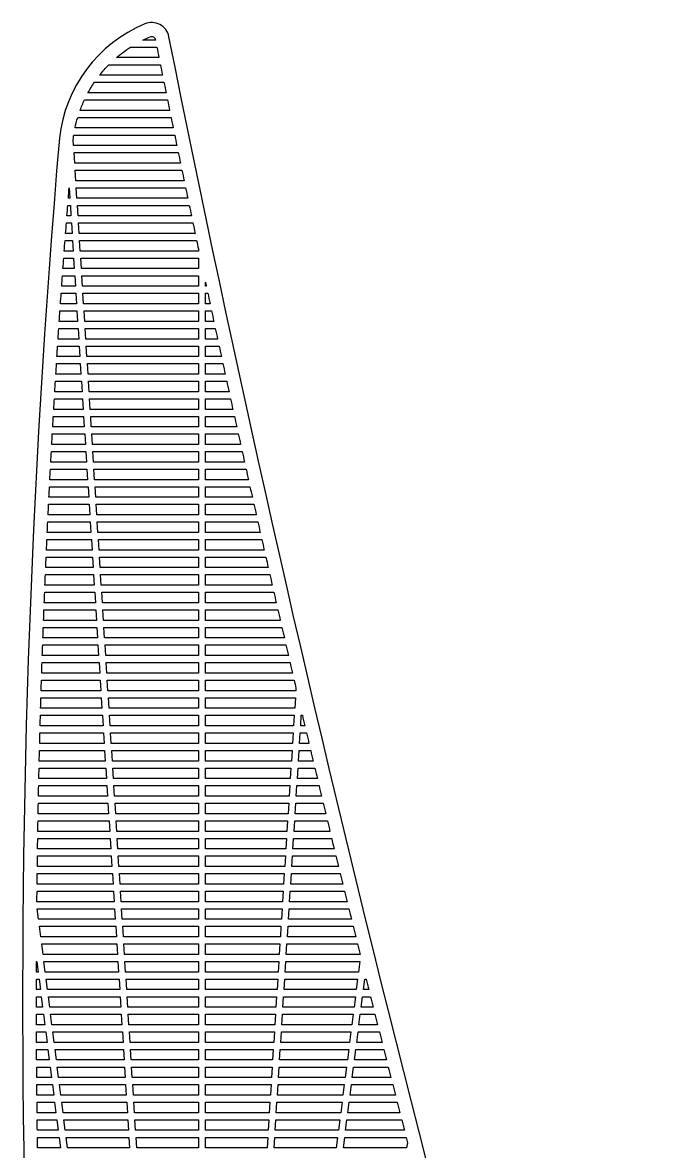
# Model space of a CAD drawing. Extents: x -1.5 to 3, y 0.6 to 16.6.
# Drawn here: x -1.53 to 3, y 8.6 to 16.62 of the extents above; entities that cross this region are included whole.
import ezdxf

# ---------------------------------------------------------------- set-up
doc = ezdxf.new("R2010")
doc.units = 0
doc.layers.get('0').update_dxf_attribs({"linetype": 'CONTINUOUS'})

msp = doc.modelspace()

# ---------------------------------------------------------------- linework, layer by layer
for points in [[(-0.5189, 0.6111), (2.5, 0.6111, 0.414214), (3, 1.1111), (3, 2.463, 0.073493), (2.9573, 2.7523, -0.023961), (-0.4928, 16.5203, 0.473762), (-0.6637, 16.6111, 0.272605), (-1.2714, 15.7981, 0.051968), (-1, 0.9748, 0.335483)], [(-0.5887, 16.4965), (-0.6771, 16.4965, -0.015737), (-0.6255, 16.52, -0.473762), (-0.5896, 16.5009, 0.000008)], [(-0.5637, 16.3715), (-0.8657, 16.3715, -0.034802), (-0.7653, 16.4465), (-0.5787, 16.4465, 0.000129)], [(-0.5385, 16.2465), (-0.9854, 16.2465, -0.027762), (-0.9192, 16.3215), (-0.5536, 16.3215, 0.000129)], [(-0.5131, 16.1215), (-1.068, 16.1215, -0.024413), (-1.022, 16.1965), (-0.5283, 16.1965, 0.000129)], [(-0.4877, 15.9965), (-1.1245, 15.9965, -0.022538), (-1.0934, 16.0715), (-0.503, 16.0715, 0.000129)], [(-0.4622, 15.8715), (-1.16, 15.8715, -0.021466), (-1.141, 15.9465), (-0.4775, 15.9465, 0.000129)], [(-0.4365, 15.7465), (-1.1701, 15.7465), (-1.1729, 15.7906, -0.008639), (-1.1689, 15.8215), (-0.4519, 15.8215, 0.000129)], [(-0.4108, 15.6215), (-1.1623, 15.6215), (-1.167, 15.6965), (-0.4262, 15.6965, 0.000129)], [(-0.3849, 15.4965), (-1.1544, 15.4965), (-1.1591, 15.5715), (-0.4004, 15.5715, 0.000129)], [(-1.2077, 15.3715, -0.000263), (-1.2016, 15.4465), (-1.2014, 15.4465), (-1.1966, 15.3715)], [(-0.3589, 15.3715), (-1.1465, 15.3715), (-1.1513, 15.4465), (-0.3745, 15.4465, 0.000129)], [(-1.2175, 15.2465, -0.000263), (-1.2116, 15.3215), (-1.1935, 15.3215), (-1.1888, 15.2465)], [(-0.3328, 15.2465), (-1.1387, 15.2465), (-1.1434, 15.3215), (-0.3485, 15.3215, 0.000129)], [(-1.2272, 15.1215, -0.000263), (-1.2214, 15.1965), (-1.1856, 15.1965), (-1.1809, 15.1215)], [(-0.3066, 15.1215), (-1.1308, 15.1215), (-1.1355, 15.1965), (-0.3223, 15.1965, 0.000129)], [(-1.2366, 14.9965, -0.000263), (-1.231, 15.0715), (-1.1778, 15.0715), (-1.173, 14.9965)], [(-0.2837, 15.0125), (-0.2837, 14.9965), (-1.1229, 14.9965), (-1.1277, 15.0715), (-0.2961, 15.0715, 0.000102)], [(-1.2458, 14.8715, -0.000263), (-1.2403, 14.9465), (-1.1699, 14.9465), (-1.1652, 14.8715)], [(-1.2548, 14.7465, -0.000263), (-1.2494, 14.8215), (-1.162, 14.8215), (-1.1573, 14.7465)], [(-0.2273, 14.7465), (-0.2337, 14.7465), (-0.2337, 14.7764, 0.000052)], [(-1.2636, 14.6215, -0.000263), (-1.2583, 14.6965), (-1.1542, 14.6965), (-1.1495, 14.6215)], [(-0.2006, 14.6215), (-0.2337, 14.6215), (-0.2337, 14.6965), (-0.2167, 14.6965, 0.000129)], [(-1.2721, 14.4965, -0.000263), (-1.267, 14.5715), (-1.1463, 14.5715), (-1.1416, 14.4965)], [(-0.1739, 14.4965), (-0.2337, 14.4965), (-0.2337, 14.5715), (-0.1899, 14.5715, 0.000129)], [(-1.2804, 14.3715, -0.000263), (-1.2755, 14.4465), (-1.1384, 14.4465), (-1.1337, 14.3715)], [(-0.147, 14.3715), (-0.2337, 14.3715), (-0.2337, 14.4465), (-0.1631, 14.4465, 0.000129)], [(-1.2885, 14.2465, -0.000263), (-1.2837, 14.3215), (-1.1306, 14.3215), (-1.1259, 14.2465)], [(-0.12, 14.2465), (-0.2337, 14.2465), (-0.2337, 14.3215), (-0.1362, 14.3215, 0.000129)], [(-1.2964, 14.1215, -0.000263), (-1.2917, 14.1965), (-1.1227, 14.1965), (-1.118, 14.1215)], [(-0.0929, 14.1215), (-0.2337, 14.1215), (-0.2337, 14.1965), (-0.1092, 14.1965, 0.000129)], [(-1.3041, 13.9965, -0.000263), (-1.2995, 14.0715), (-1.1148, 14.0715), (-1.1101, 13.9965)], [(-0.0657, 13.9965), (-0.2337, 13.9965), (-0.2337, 14.0715), (-0.082, 14.0715, 0.000129)], [(-1.3115, 13.8715, -0.000263), (-1.3071, 13.9465), (-1.107, 13.9465), (-1.1023, 13.8715)], [(-0.0383, 13.8715), (-0.2337, 13.8715), (-0.2337, 13.9465), (-0.0547, 13.9465, 0.000129)], [(-1.3188, 13.7465, -0.000263), (-1.3144, 13.8215), (-1.0991, 13.8215), (-1.0944, 13.7465)], [(-0.0109, 13.7465), (-0.2337, 13.7465), (-0.2337, 13.8215), (-0.0273, 13.8215, 0.000129)], [(-1.3258, 13.6215, -0.000263), (-1.3216, 13.6965), (-1.0913, 13.6965), (-1.0865, 13.6215)], [(0.0167, 13.6215), (-0.2337, 13.6215), (-0.2337, 13.6965), (0.0001, 13.6965, 0.000129)], [(-1.3325, 13.4965, -0.000263), (-1.3285, 13.5715), (-1.0834, 13.5715), (-1.0787, 13.4965)], [(0.0444, 13.4965), (-0.2337, 13.4965), (-0.2337, 13.5715), (0.0278, 13.5715, 0.00013)], [(-1.3391, 13.3715, -0.000263), (-1.3352, 13.4465), (-1.0755, 13.4465), (-1.0708, 13.3715)], [(0.0722, 13.3715), (-0.2337, 13.3715), (-0.2337, 13.4465), (0.0555, 13.4465, 0.00013)], [(-1.3454, 13.2465, -0.000263), (-1.3417, 13.3215), (-1.0677, 13.3215), (-1.0629, 13.2465)], [(0.1001, 13.2465), (-0.2337, 13.2465), (-0.2337, 13.3215), (0.0833, 13.3215, 0.00013)], [(-1.3516, 13.1215, -0.000263), (-1.3479, 13.1965), (-1.0598, 13.1965), (-1.0551, 13.1215)], [(0.1281, 13.1215), (-0.2337, 13.1215), (-0.2337, 13.1965), (0.1113, 13.1965, 0.00013)], [(-1.3575, 12.9965, -0.000263), (-1.354, 13.0715), (-1.0519, 13.0715), (-1.0472, 12.9965)], [(0.1562, 12.9965), (-0.2337, 12.9965), (-0.2337, 13.0715), (0.1393, 13.0715, 0.00013)], [(-1.3632, 12.8715, -0.000263), (-1.3598, 12.9465), (-1.0441, 12.9465), (-1.0393, 12.8715)], [(0.1845, 12.8715), (-0.2337, 12.8715), (-0.2337, 12.9465), (0.1675, 12.9465, 0.00013)], [(-1.3686, 12.7465, -0.000263), (-1.3654, 12.8215), (-1.0362, 12.8215), (-1.0315, 12.7465)], [(0.2128, 12.7465), (-0.2337, 12.7465), (-0.2337, 12.8215), (0.1958, 12.8215, 0.00013)], [(-1.3739, 12.6215, -0.000263), (-1.3708, 12.6965), (-1.0283, 12.6965), (-1.0236, 12.6215)], [(0.2413, 12.6215), (-0.2337, 12.6215), (-0.2337, 12.6965), (0.2242, 12.6965, 0.00013)], [(-1.3789, 12.4965, -0.000263), (-1.3759, 12.5715), (-1.0205, 12.5715), (-1.0158, 12.4965)], [(0.2699, 12.4965), (-0.2337, 12.4965), (-0.2337, 12.5715), (0.2527, 12.5715, 0.00013)], [(-1.3837, 12.3715, -0.000263), (-1.3809, 12.4465), (-1.0126, 12.4465), (-1.0079, 12.3715)], [(0.2986, 12.3715), (-0.2337, 12.3715), (-0.2337, 12.4465), (0.2813, 12.4465, 0.00013)], [(-1.3883, 12.2465, -0.000263), (-1.3856, 12.3215), (-1.0047, 12.3215), (-1, 12.2465)], [(0.3274, 12.2465), (-0.2337, 12.2465), (-0.2337, 12.3215), (0.3101, 12.3215, 0.00013)], [(-1.3927, 12.1215, -0.000263), (-1.3901, 12.1965), (-0.9969, 12.1965), (-0.9922, 12.1215)], [(0.3563, 12.1215), (-0.2337, 12.1215), (-0.2337, 12.1965), (0.3389, 12.1965, 0.00013)], [(-1.3968, 11.9965, -0.000263), (-1.3944, 12.0715), (-0.989, 12.0715), (-0.9843, 11.9965)], [(0.3853, 11.9965), (-0.2337, 11.9965), (-0.2337, 12.0715), (0.3679, 12.0715, 0.00013)], [(-1.4008, 11.8715, -0.000263), (-1.3984, 11.9465), (-0.9812, 11.9465), (-0.9764, 11.8715)], [(0.4102, 11.89), (0.409, 11.8715), (-0.2337, 11.8715), (-0.2337, 11.9465), (0.397, 11.9465, 0.000098)], [(-1.4045, 11.7465, -0.000263), (-1.4023, 11.8215), (-0.9733, 11.8215), (-0.9686, 11.7465)], [(-1.408, 11.6215, -0.000263), (-1.4059, 11.6965), (-0.9654, 11.6965), (-0.9607, 11.6215)], [(0.4731, 11.6215), (0.4434, 11.6215), (0.4481, 11.6965), (0.4555, 11.6965, 0.00013)], [(-1.4112, 11.4965, -0.000263), (-1.4093, 11.5715), (-0.9576, 11.5715), (-0.9528, 11.4965)], [(0.5026, 11.4965), (0.4355, 11.4965), (0.4402, 11.5715), (0.4849, 11.5715, 0.00013)], [(-1.4143, 11.3715, -0.000263), (-1.4125, 11.4465), (-0.9497, 11.4465), (-0.945, 11.3715)], [(0.5323, 11.3715), (0.4276, 11.3715), (0.4324, 11.4465), (0.5145, 11.4465, 0.00013)], [(-1.4171, 11.2465, -0.000263), (-1.4155, 11.3215), (-0.9418, 11.3215), (-0.9371, 11.2465)], [(0.562, 11.2465), (0.4198, 11.2465), (0.4245, 11.3215), (0.5441, 11.3215, 0.00013)], [(-1.4198, 11.1215, -0.000263), (-1.4182, 11.1965), (-0.934, 11.1965), (-0.9292, 11.1215)], [(0.5918, 11.1215), (0.4119, 11.1215), (0.4166, 11.1965), (0.5739, 11.1965, 0.00013)], [(-1.4222, 10.9965, -0.000263), (-1.4207, 11.0715), (-0.9261, 11.0715), (-0.9214, 10.9965)], [(0.6218, 10.9965), (0.404, 10.9965), (0.4088, 11.0715), (0.6038, 11.0715, 0.00013)], [(-1.4243, 10.8715, -0.000263), (-1.423, 10.9465), (-0.9182, 10.9465), (-0.9135, 10.8715)], [(0.6518, 10.8715), (0.3962, 10.8715), (0.4009, 10.9465), (0.6338, 10.9465, 0.00013)], [(-1.4263, 10.7465, -0.000263), (-1.4251, 10.8215), (-0.9104, 10.8215), (-0.9057, 10.7465)], [(0.682, 10.7465), (0.3883, 10.7465), (0.393, 10.8215), (0.6639, 10.8215, 0.00013)], [(-1.428, 10.6215, -0.000263), (-1.427, 10.6965), (-0.9025, 10.6965), (-0.8978, 10.6215)], [(0.7123, 10.6215), (0.3804, 10.6215), (0.3852, 10.6965), (0.6941, 10.6965, 0.00013)], [(-1.4296, 10.4965, -0.000263), (-1.4287, 10.5715), (-0.8946, 10.5715), (-0.8899, 10.4965)], [(0.7427, 10.4965), (0.3726, 10.4965), (0.3773, 10.5715), (0.7245, 10.5715, 0.00013)], [(-1.4309, 10.3715, -0.000263), (-1.4301, 10.4465), (-0.8868, 10.4465), (-0.8821, 10.3715)], [(0.7733, 10.3715), (0.3647, 10.3715), (0.3694, 10.4465), (0.7549, 10.4465, 0.00013)], [(0.8039, 10.2465), (0.3569, 10.2465), (0.3616, 10.3215), (0.7855, 10.3215, 0.00013)], [(0.8347, 10.1215), (0.349, 10.1215), (0.3537, 10.1965), (0.8162, 10.1965, 0.00013)], [(0.8655, 9.9965), (0.3411, 9.9965), (0.3458, 10.0715), (0.847, 10.0715, 0.00013)], [(-1.4339, 9.8715, -0.000263), (-1.4337, 9.9465), (-1.4316, 9.9465), (-1.4221, 9.8715)], [(-1.4341, 9.7465, -0.000263), (-1.434, 9.8215), (-1.4158, 9.8215), (-1.4064, 9.7465)], [(0.9276, 9.7465), (0.889, 9.7465), (0.8985, 9.8215), (0.909, 9.8215, 0.00013)], [(-1.4341, 9.6215, -0.000263), (-1.4341, 9.6965), (-1.4, 9.6965), (-1.3906, 9.6215)], [(0.9589, 9.6215), (0.8732, 9.6215), (0.8827, 9.6965), (0.9401, 9.6965, 0.00013)], [(-1.4339, 9.4965, -0.000263), (-1.434, 9.5715), (-1.3842, 9.5715), (-1.3748, 9.4965)], [(0.9902, 9.4965), (0.8574, 9.4965), (0.8669, 9.5715), (0.9714, 9.5715, 0.00013)], [(-1.4334, 9.3715, -0.000263), (-1.4337, 9.4465), (-1.3685, 9.4465), (-1.359, 9.3715)], [(1.0216, 9.3715), (0.8416, 9.3715), (0.8511, 9.4465), (1.0028, 9.4465, 0.00013)], [(-1.4328, 9.2465, -0.000263), (-1.4332, 9.3215), (-1.3527, 9.3215), (-1.3432, 9.2465)], [(1.0532, 9.2465), (0.8258, 9.2465), (0.8353, 9.3215), (1.0342, 9.3215, 0.00013)], [(-1.4319, 9.1215, -0.000263), (-1.4324, 9.1965), (-1.3369, 9.1965), (-1.3274, 9.1215)], [(1.0849, 9.1215), (0.8101, 9.1215), (0.8195, 9.1965), (1.0659, 9.1965, 0.00013)], [(-1.4308, 8.9965, -0.000263), (-1.4315, 9.0715), (-1.3211, 9.0715), (-1.3116, 8.9965)], [(1.1167, 8.9965), (0.7943, 8.9965), (0.8037, 9.0715), (1.0976, 9.0715, 0.00013)], [(-1.4295, 8.8715, -0.000263), (-1.4303, 8.9465), (-1.3053, 8.9465), (-1.2958, 8.8715)], [(1.1486, 8.8715), (0.7785, 8.8715), (0.7879, 8.9465), (1.1294, 8.9465, 0.000131)], [(-1.4279, 8.7465, -0.000263), (-1.4289, 8.8215), (-1.2895, 8.8215), (-1.28, 8.7465)], [(1.1806, 8.7465), (0.7627, 8.7465), (0.7722, 8.8215), (1.1614, 8.8215, 0.000131)], [(-1.4262, 8.6215, -0.000263), (-1.4272, 8.6965), (-1.2737, 8.6965), (-1.2642, 8.6215)], [(1.2033, 8.6583), (1.1963, 8.6215), (0.7469, 8.6215), (0.7564, 8.6965), (1.1935, 8.6965, 0.000066)]]:
    msp.add_lwpolyline(points, format="xyb", close=True)
for points in [[(-1.1151, 14.8715), (-1.1198, 14.9465), (-0.2837, 14.9465), (-0.2837, 14.8715)], [(-1.1072, 14.7465), (-1.1119, 14.8215), (-0.2837, 14.8215), (-0.2837, 14.7465)], [(-1.0994, 14.6215), (-1.1041, 14.6965), (-0.2837, 14.6965), (-0.2837, 14.6215)], [(-1.0915, 14.4965), (-1.0962, 14.5715), (-0.2837, 14.5715), (-0.2837, 14.4965)], [(-1.0836, 14.3715), (-1.0883, 14.4465), (-0.2837, 14.4465), (-0.2837, 14.3715)], [(-1.0758, 14.2465), (-1.0805, 14.3215), (-0.2837, 14.3215), (-0.2837, 14.2465)], [(-1.0679, 14.1215), (-1.0726, 14.1965), (-0.2837, 14.1965), (-0.2837, 14.1215)], [(-1.06, 13.9965), (-1.0647, 14.0715), (-0.2837, 14.0715), (-0.2837, 13.9965)], [(-1.0522, 13.8715), (-1.0569, 13.9465), (-0.2837, 13.9465), (-0.2837, 13.8715)], [(-1.0443, 13.7465), (-1.049, 13.8215), (-0.2837, 13.8215), (-0.2837, 13.7465)], [(-1.0364, 13.6215), (-1.0412, 13.6965), (-0.2837, 13.6965), (-0.2837, 13.6215)], [(-1.0286, 13.4965), (-1.0333, 13.5715), (-0.2837, 13.5715), (-0.2837, 13.4965)], [(-1.0207, 13.3715), (-1.0254, 13.4465), (-0.2837, 13.4465), (-0.2837, 13.3715)], [(-1.0128, 13.2465), (-1.0176, 13.3215), (-0.2837, 13.3215), (-0.2837, 13.2465)], [(-1.005, 13.1215), (-1.0097, 13.1965), (-0.2837, 13.1965), (-0.2837, 13.1215)], [(-0.9971, 12.9965), (-1.0018, 13.0715), (-0.2837, 13.0715), (-0.2837, 12.9965)], [(-0.9893, 12.8715), (-0.994, 12.9465), (-0.2837, 12.9465), (-0.2837, 12.8715)], [(-0.9814, 12.7465), (-0.9861, 12.8215), (-0.2837, 12.8215), (-0.2837, 12.7465)], [(-0.9735, 12.6215), (-0.9782, 12.6965), (-0.2837, 12.6965), (-0.2837, 12.6215)], [(-0.9657, 12.4965), (-0.9704, 12.5715), (-0.2837, 12.5715), (-0.2837, 12.4965)], [(-0.9578, 12.3715), (-0.9625, 12.4465), (-0.2837, 12.4465), (-0.2837, 12.3715)], [(-0.9499, 12.2465), (-0.9546, 12.3215), (-0.2837, 12.3215), (-0.2837, 12.2465)], [(-0.9421, 12.1215), (-0.9468, 12.1965), (-0.2837, 12.1965), (-0.2837, 12.1215)], [(-0.9342, 11.9965), (-0.9389, 12.0715), (-0.2837, 12.0715), (-0.2837, 11.9965)], [(-0.9263, 11.8715), (-0.9311, 11.9465), (-0.2837, 11.9465), (-0.2837, 11.8715)], [(-0.9185, 11.7465), (-0.9232, 11.8215), (-0.2837, 11.8215), (-0.2837, 11.7465)], [(-0.2337, 11.7465), (-0.2337, 11.8215), (0.4058, 11.8215), (0.4011, 11.7465)], [(-0.9106, 11.6215), (-0.9153, 11.6965), (-0.2837, 11.6965), (-0.2837, 11.6215)], [(-0.2337, 11.6215), (-0.2337, 11.6965), (0.398, 11.6965), (0.3933, 11.6215)], [(-0.9027, 11.4965), (-0.9075, 11.5715), (-0.2837, 11.5715), (-0.2837, 11.4965)], [(-0.2337, 11.4965), (-0.2337, 11.5715), (0.3901, 11.5715), (0.3854, 11.4965)], [(-0.2837, 11.4465), (-0.2837, 11.3715), (-0.8949, 11.3715), (-0.8996, 11.4465)], [(0.3823, 11.4465), (0.3775, 11.3715), (-0.2337, 11.3715), (-0.2337, 11.4465)], [(-0.887, 11.2465), (-0.8917, 11.3215), (-0.2837, 11.3215), (-0.2837, 11.2465)], [(-0.2337, 11.2465), (-0.2337, 11.3215), (0.3744, 11.3215), (0.3697, 11.2465)], [(-0.8792, 11.1215), (-0.8839, 11.1965), (-0.2837, 11.1965), (-0.2837, 11.1215)], [(-0.2337, 11.1215), (-0.2337, 11.1965), (0.3665, 11.1965), (0.3618, 11.1215)], [(-0.8713, 10.9965), (-0.876, 11.0715), (-0.2837, 11.0715), (-0.2837, 10.9965)], [(-0.2337, 10.9965), (-0.2337, 11.0715), (0.3587, 11.0715), (0.3539, 10.9965)], [(-0.8634, 10.8715), (-0.8681, 10.9465), (-0.2837, 10.9465), (-0.2837, 10.8715)], [(-0.2337, 10.8715), (-0.2337, 10.9465), (0.3508, 10.9465), (0.3461, 10.8715)], [(-0.8556, 10.7465), (-0.8603, 10.8215), (-0.2837, 10.8215), (-0.2837, 10.7465)], [(-0.2337, 10.7465), (-0.2337, 10.8215), (0.3429, 10.8215), (0.3382, 10.7465)], [(-0.8477, 10.6215), (-0.8524, 10.6965), (-0.2837, 10.6965), (-0.2837, 10.6215)], [(-0.2337, 10.6215), (-0.2337, 10.6965), (0.3351, 10.6965), (0.3304, 10.6215)], [(-0.8398, 10.4965), (-0.8445, 10.5715), (-0.2837, 10.5715), (-0.2837, 10.4965)], [(-0.2337, 10.4965), (-0.2337, 10.5715), (0.3272, 10.5715), (0.3225, 10.4965)], [(-0.832, 10.3715), (-0.8367, 10.4465), (-0.2837, 10.4465), (-0.2837, 10.3715)], [(-0.2337, 10.3715), (-0.2337, 10.4465), (0.3193, 10.4465), (0.3146, 10.3715)], [(-1.4191, 10.2465), (-1.4286, 10.3215), (-0.8789, 10.3215), (-0.8742, 10.2465)], [(-0.8241, 10.2465), (-0.8288, 10.3215), (-0.2837, 10.3215), (-0.2837, 10.2465)], [(-0.2337, 10.2465), (-0.2337, 10.3215), (0.3115, 10.3215), (0.3068, 10.2465)], [(-1.4033, 10.1215), (-1.4128, 10.1965), (-0.8711, 10.1965), (-0.8663, 10.1215)], [(-0.8162, 10.1215), (-0.821, 10.1965), (-0.2837, 10.1965), (-0.2837, 10.1215)], [(-0.2337, 10.1215), (-0.2337, 10.1965), (0.3036, 10.1965), (0.2989, 10.1215)], [(-1.3875, 9.9965), (-1.397, 10.0715), (-0.8632, 10.0715), (-0.8585, 9.9965)], [(-0.8084, 9.9965), (-0.8131, 10.0715), (-0.2837, 10.0715), (-0.2837, 9.9965)], [(-0.2337, 9.9965), (-0.2337, 10.0715), (0.2957, 10.0715), (0.291, 9.9965)], [(-1.3717, 9.8715), (-1.3812, 9.9465), (-0.8553, 9.9465), (-0.8506, 9.8715)], [(-0.8005, 9.8715), (-0.8052, 9.9465), (-0.2837, 9.9465), (-0.2837, 9.8715)], [(-0.2337, 9.8715), (-0.2337, 9.9465), (0.2879, 9.9465), (0.2832, 9.8715)], [(0.3333, 9.8715), (0.338, 9.9465), (0.8639, 9.9465), (0.8544, 9.8715)], [(-1.356, 9.7465), (-1.3654, 9.8215), (-0.8475, 9.8215), (-0.8427, 9.7465)], [(-0.7926, 9.7465), (-0.7974, 9.8215), (-0.2837, 9.8215), (-0.2837, 9.7465)], [(-0.2337, 9.7465), (-0.2337, 9.8215), (0.28, 9.8215), (0.2753, 9.7465)], [(0.3254, 9.7465), (0.3301, 9.8215), (0.8481, 9.8215), (0.8386, 9.7465)], [(-1.3402, 9.6215), (-1.3496, 9.6965), (-0.8396, 9.6965), (-0.8349, 9.6215)], [(-0.7848, 9.6215), (-0.7895, 9.6965), (-0.2837, 9.6965), (-0.2837, 9.6215)], [(-0.2337, 9.6215), (-0.2337, 9.6965), (0.2722, 9.6965), (0.2674, 9.6215)], [(0.3175, 9.6215), (0.3223, 9.6965), (0.8323, 9.6965), (0.8228, 9.6215)], [(-1.3244, 9.4965), (-1.3338, 9.5715), (-0.8317, 9.5715), (-0.827, 9.4965)], [(-0.7769, 9.4965), (-0.7816, 9.5715), (-0.2837, 9.5715), (-0.2837, 9.4965)], [(-0.2337, 9.4965), (-0.2337, 9.5715), (0.2643, 9.5715), (0.2596, 9.4965)], [(0.3097, 9.4965), (0.3144, 9.5715), (0.8165, 9.5715), (0.807, 9.4965)], [(-1.3086, 9.3715), (-1.3181, 9.4465), (-0.8239, 9.4465), (-0.8191, 9.3715)], [(-0.769, 9.3715), (-0.7738, 9.4465), (-0.2837, 9.4465), (-0.2837, 9.3715)], [(-0.2337, 9.3715), (-0.2337, 9.4465), (0.2564, 9.4465), (0.2517, 9.3715)], [(0.3018, 9.3715), (0.3065, 9.4465), (0.8007, 9.4465), (0.7912, 9.3715)], [(-1.2928, 9.2465), (-1.3023, 9.3215), (-0.816, 9.3215), (-0.8113, 9.2465)], [(-0.7612, 9.2465), (-0.7659, 9.3215), (-0.2837, 9.3215), (-0.2837, 9.2465)], [(-0.2337, 9.2465), (-0.2337, 9.3215), (0.2486, 9.3215), (0.2438, 9.2465)], [(0.2939, 9.2465), (0.2987, 9.3215), (0.7849, 9.3215), (0.7755, 9.2465)], [(-1.277, 9.1215), (-1.2865, 9.1965), (-0.8081, 9.1965), (-0.8034, 9.1215)], [(-0.7533, 9.1215), (-0.758, 9.1965), (-0.2837, 9.1965), (-0.2837, 9.1215)], [(-0.2337, 9.1215), (-0.2337, 9.1965), (0.2407, 9.1965), (0.236, 9.1215)], [(0.2861, 9.1215), (0.2908, 9.1965), (0.7691, 9.1965), (0.7597, 9.1215)], [(-1.2612, 8.9965), (-1.2707, 9.0715), (-0.8003, 9.0715), (-0.7956, 8.9965)], [(-0.7455, 8.9965), (-0.7502, 9.0715), (-0.2837, 9.0715), (-0.2837, 8.9965)], [(-0.2337, 8.9965), (-0.2337, 9.0715), (0.2328, 9.0715), (0.2281, 8.9965)], [(0.2782, 8.9965), (0.2829, 9.0715), (0.7533, 9.0715), (0.7439, 8.9965)], [(-1.2454, 8.8715), (-1.2549, 8.9465), (-0.7924, 8.9465), (-0.7877, 8.8715)], [(-0.7376, 8.8715), (-0.7423, 8.9465), (-0.2837, 8.9465), (-0.2837, 8.8715)], [(-0.2337, 8.8715), (-0.2337, 8.9465), (0.225, 8.9465), (0.2203, 8.8715)], [(0.2703, 8.8715), (0.2751, 8.9465), (0.7376, 8.9465), (0.7281, 8.8715)], [(-1.2296, 8.7465), (-1.2391, 8.8215), (-0.7845, 8.8215), (-0.7798, 8.7465)], [(-0.7297, 8.7465), (-0.7344, 8.8215), (-0.2837, 8.8215), (-0.2837, 8.7465)], [(-0.2337, 8.7465), (-0.2337, 8.8215), (0.2171, 8.8215), (0.2124, 8.7465)], [(0.2625, 8.7465), (0.2672, 8.8215), (0.7218, 8.8215), (0.7123, 8.7465)], [(-1.2138, 8.6215), (-1.2233, 8.6965), (-0.7767, 8.6965), (-0.772, 8.6215)], [(-0.7219, 8.6215), (-0.7266, 8.6965), (-0.2837, 8.6965), (-0.2837, 8.6215)], [(-0.2337, 8.6215), (-0.2337, 8.6965), (0.2092, 8.6965), (0.2045, 8.6215)], [(0.2546, 8.6215), (0.2593, 8.6965), (0.706, 8.6965), (0.6965, 8.6215)]]:
    msp.add_lwpolyline(points, close=True)

doc.saveas('drawing.dxf')
